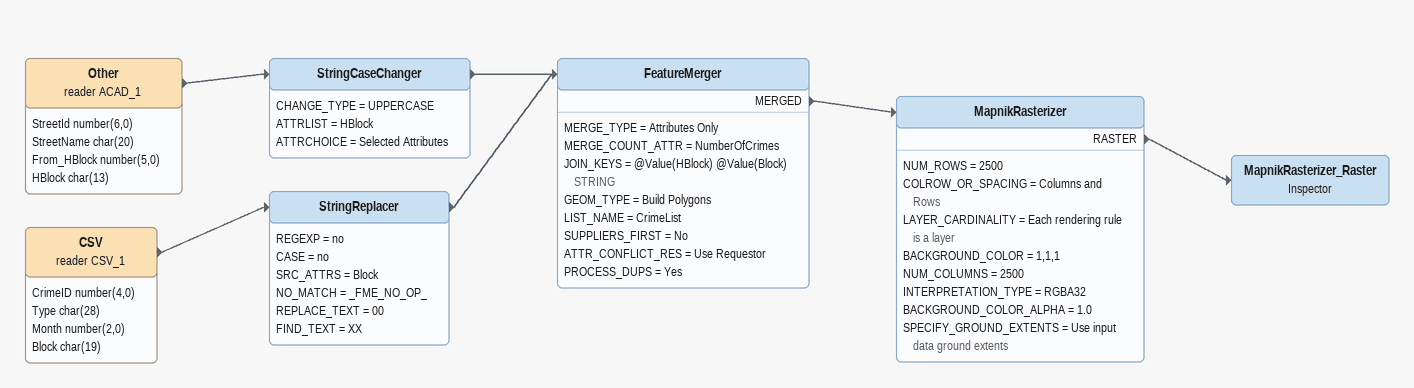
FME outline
Other (reader ACAD_1)
    attributes: StreetId number(6,0), StreetName char(20), From_HBlock number(5,0), HBlock char(13)
    -> StringCaseChanger
StringCaseChanger
    CHANGE_TYPE = UPPERCASE
    ATTRLIST = HBlock
    ATTRCHOICE = Selected Attributes
    -> FeatureMerger
CSV (reader CSV_1)
    attributes: CrimeID number(4,0), Type char(28), Month number(2,0), Block char(19)
    -> StringReplacer
StringReplacer
    REGEXP = no
    CASE = no
    SRC_ATTRS = Block
    NO_MATCH = _FME_NO_OP_
    REPLACE_TEXT = 00
    FIND_TEXT = XX
    -> FeatureMerger
FeatureMerger
    MERGE_TYPE = Attributes Only
    MERGE_COUNT_ATTR = NumberOfCrimes
    JOIN_KEYS = @Value(HBlock) @Value(Block) STRING
    GEOM_TYPE = Build Polygons
    LIST_NAME = CrimeList
    SUPPLIERS_FIRST = No
    ATTR_CONFLICT_RES = Use Requestor
    PROCESS_DUPS = Yes
    MERGED -> MapnikRasterizer
MapnikRasterizer
    NUM_ROWS = 2500
    COLROW_OR_SPACING = Columns and Rows
    LAYER_CARDINALITY = Each rendering rule is a layer
    BACKGROUND_COLOR = 1,1,1
    NUM_COLUMNS = 2500
    INTERPRETATION_TYPE = RGBA32
    BACKGROUND_COLOR_ALPHA = 1.0
    SPECIFY_GROUND_EXTENTS = Use input data ground extents
    RASTER -> MapnikRasterizer_Raster
MapnikRasterizer_Raster: Inspector
